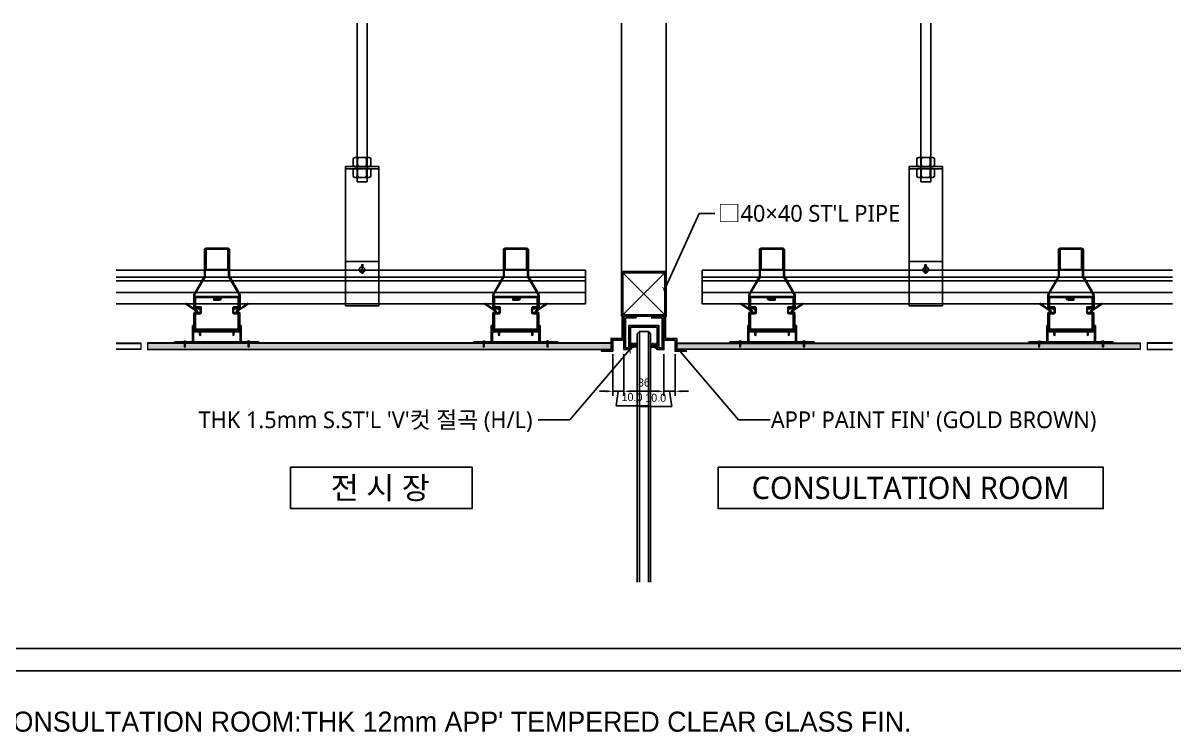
# Model space of a CAD drawing. Header units: millimetres. Extents: x 7297 to 60227, y -7497 to 19324.
# Drawn here: x 55422 to 56455, y -5317 to -4681 of the extents above; entities that cross this region are included whole.
import ezdxf
from ezdxf.enums import TextEntityAlignment as Align

# ---------------------------------------------------------------- set-up
doc = ezdxf.new("R2010")
doc.units = ezdxf.units.MM
doc.layers.add('NS_AL_PANEL', color=32, linetype='Continuous', lineweight=9)
for name, color, linetype in [('NS_COL_CYAN', 4, 'Continuous'), ('NS_COL_L-GREY', 8, 'Continuous'), ('NS_COL_MAGENTA', 6, 'Continuous'), ('NS_COL_WHITE', 7, 'Continuous'), ('NS_DIM', 1, 'Continuous'), ('NS_RIVET_SCREW', 1, 'Continuous'), ('NS_TEXT', 2, 'Continuous'), ('NS_TEXT_TITLE', 141, 'Continuous')]:
    doc.layers.add(name, color=color, linetype=linetype)
doc.styles.add('DH-TEXT', font='')
doc.styles.add('Expo M', font='Expo M.ttf')
doc.styles.add('MAIN FONT', font='')
doc.styles.add('TEXT', font='malgun.ttf', dxfattribs={"height": 1})
doc.styles.get('DH-TEXT').set_extended_font_data('Modern H Medium')
doc.styles.get('MAIN FONT').set_extended_font_data('HY울릉도L')
doc.dimstyles.new('IZM-GDSI(leader)-10(tick)', dxfattribs={"dimscale": 10, "dimtxt": 1, "dimasz": 0.5, "dimexe": 1, "dimexo": 2, "dimgap": 0.7, "dimtad": 1, "dimdec": 0, "dimrnd": 0.05, "dimdsep": 46, "dimlunit": 6, "dimtxsty": 'MAIN FONT', "dimblk": 'ARCHTICK', "dimcen": 2.5, "dimdle": 1, "dimclrd": 256, "dimclre": 256, "dimclrt": 7, "dimadec": 0, "dimazin": 0, "dimtfac": 1, "dimtdec": 0, "dimtix": 1, "dimtmove": 2, "dimatfit": 3, "dimldrblk": 'ARCHTICK', "dimfxl": 1, "dimlwd": -1, "dimlwe": -1, "dimarcsym": 0})
doc.dimstyles.new('N-SPACE', dxfattribs={"dimscale": 4, "dimtxt": 1.8, "dimasz": 1.5, "dimexe": 1, "dimexo": 1, "dimgap": 1, "dimtad": 1, "dimtoh": 1, "dimdec": 1, "dimzin": 1, "dimdsep": 46, "dimtxsty": 'Expo M', "dimcen": 2, "dimclrd": 1, "dimclre": 1, "dimclrt": 2, "dimadec": 1, "dimazin": 0, "dimtfac": 1, "dimtdec": 1, "dimtix": 1, "dimtmove": 1, "dimatfit": 3, "dimfxl": 1, "dimtolj": 1, "dimtzin": 1, "dimarcsym": 0})
pattern_1 = [(7e-15, (28450.8276, 1820.20796), (0.39154067, 0.783081339), [0, -0.783081339])]

# ---------------------------------------------------------------- blocks, each defined once
blk = doc.blocks.new('_ArchTick')
at = {"linetype": 'ByBlock', "const_width": 0.15}
blk.add_lwpolyline([(-0.5, -0.5), (0.5, 0.5)], dxfattribs=at)
blk = doc.blocks.new('*D592')
at = {"layer": 'NS_DIM', "color": 1, "lineweight": -2, "transparency": 16777216}
for p, q in [((55961.5, -4977.9), (55961.5, -5015.2)), ((55997.5, -4977.9), (55997.5, -5015.2)), ((55991.5, -5011.2), (55967.5, -5011.2))]:
    blk.add_line(p, q, dxfattribs=at)
at = {"layer": 'NS_DIM', "color": 1, "transparency": 16777216}
for points in [[(55967.5, -5010.2), (55967.5, -5012.2), (55961.5, -5011.2)], [(55991.5, -5010.2), (55991.5, -5012.2), (55997.5, -5011.2)]]:
    blk.add_solid(points, dxfattribs=at)
at = {"layer": 'NS_DIM', "color": 2, "transparency": 16777216, "insert": (55979.5, -5003.4), "char_height": 7.2, "attachment_point": 5, "style": 'Expo M'}
blk.add_mtext('\\A1;36', dxfattribs=at)
blk = doc.blocks.new('*D591')
at = {"layer": 'NS_DIM', "color": 1, "lineweight": -2, "transparency": 16777216}
for p, q in [((55951.5, -4977.9), (55951.5, -5015.2)), ((55961.5, -4977.9), (55961.5, -5015.2)), ((55945.5, -5011.2), (55939.5, -5011.2)), ((55961.5, -5011.2), (55951.5, -5011.2)), ((55961.5, -5011.2), (55951.5, -5011.2)), ((55956.5, -5011.2), (55954.5, -5024.3)), ((55967.5, -5011.2), (55973.5, -5011.2)), ((55954.5, -5024.3), (55983.2, -5024.3))]:
    blk.add_line(p, q, dxfattribs=at)
at = {"layer": 'NS_DIM', "color": 1, "transparency": 16777216}
for points in [[(55945.5, -5010.2), (55945.5, -5012.2), (55951.5, -5011.2)], [(55967.5, -5010.2), (55967.5, -5012.2), (55961.5, -5011.2)]]:
    blk.add_solid(points, dxfattribs=at)
at = {"layer": 'NS_DIM', "color": 2, "transparency": 16777216, "insert": (55968.8, -5016.5), "char_height": 7.2, "attachment_point": 5, "style": 'Expo M'}
blk.add_mtext('\\A1;10.0', dxfattribs=at)
blk = doc.blocks.new('*D590')
at = {"layer": 'NS_DIM', "color": 1, "lineweight": -2, "transparency": 16777216}
for p, q in [((55997.5, -4977.9), (55997.5, -5015.2)), ((56007.5, -4977.9), (56007.5, -5015.2)), ((55991.5, -5011.2), (55985.5, -5011.2)), ((56007.5, -5011.2), (55997.5, -5011.2)), ((56007.5, -5011.2), (55997.5, -5011.2)), ((56002.5, -5011.2), (56004.5, -5024.9)), ((56013.5, -5011.2), (56019.5, -5011.2)), ((56004.5, -5024.9), (55975.8, -5024.9))]:
    blk.add_line(p, q, dxfattribs=at)
at = {"layer": 'NS_DIM', "color": 1, "transparency": 16777216}
for points in [[(55991.5, -5010.2), (55991.5, -5012.2), (55997.5, -5011.2)], [(56013.5, -5010.2), (56013.5, -5012.2), (56007.5, -5011.2)]]:
    blk.add_solid(points, dxfattribs=at)
at = {"layer": 'NS_DIM', "color": 2, "transparency": 16777216, "insert": (55990.1, -5017.1), "char_height": 7.2, "attachment_point": 5, "style": 'Expo M'}
blk.add_mtext('\\A1;10.0', dxfattribs=at)
blk = doc.blocks.new('A$C2A495401')
at = {"ltscale": 3}
for p, q in [((0, 0), (50, 50)), ((0, 50), (50, 0))]:
    blk.add_line(p, q, dxfattribs=at)
blk.add_lwpolyline([(0, 0), (50, 0), (50, 50), (0, 50)], close=True, dxfattribs=at)
blk.add_lwpolyline([(3.5, 1.5), (46.5, 1.5, 0.414214), (48.5, 3.5), (48.5, 46.5, 0.414214), (46.5, 48.5), (3.5, 48.5, 0.414214), (1.5, 46.5), (1.5, 3.5, 0.414214)], format="xyb", close=True, dxfattribs=at)
blk = doc.blocks.new('A$C31C05DB4')
at = {"ltscale": 3}
for p, q in [((0.8, 4.4, 12570.8), (0.3, 4.4, 12570.8)), ((0.3, 3.6, 12570.8), (0.8, 3.6, 12570.8)), ((0.8, 3.6, 12570.8), (0.8, 4.4, 12570.8)), ((1.7, 7.7, 12570.8), (1.7, 0.3, 12570.8)), ((2, 8, 12570.8), (2.3, 8, 12570.8)), ((2.3, 0, 12570.8), (2, 0, 12570.8)), ((2.6, 0.3, 12570.8), (2.6, 7.7, 12570.8)), ((5, 5.3, 12570.8), (2.6, 5.3, 12570.8)), ((3.9, 2.6, 12570.8), (2.6, 2.7, 12570.8)), ((3.9, 2.6, 12570.8), (4.1, 1.7, 12570.8)), ((5, 5.3, 12570.8), (4.1, 1.7, 12570.8)), ((4.1, 1.7, 12570.8), (5.2, 2.6, 12570.8)), ((5, 5.3, 12570.8), (6.2, 6.2, 12570.8)), ((6.2, 6.2, 12570.8), (5.2, 2.6, 12570.8)), ((5.2, 2.6, 12570.8), (7, 2.6, 12570.8)), ((5.2, 2.6, 12570.8), (7, 2.6, 12570.8)), ((5.9, 5.3, 12570.8), (7.7, 5.3, 12570.8)), ((6.2, 6.2, 12570.8), (6.3, 5.3, 12570.8)), ((6.6, 2.6, 12570.8), (6.7, 1.7, 12570.8)), ((7.7, 5.3, 12570.8), (6.7, 1.7, 12570.8)), ((6.7, 1.7, 12570.8), (7.9, 2.6, 12570.8)), ((7.7, 5.3, 12570.8), (8.8, 6.2, 12570.8)), ((8.8, 6.2, 12570.8), (7.9, 2.6, 12570.8)), ((7.9, 2.6, 12570.8), (9.6, 2.7, 12570.8)), ((7.9, 2.6, 12570.8), (9.6, 2.7, 12570.8)), ((8.6, 5.3, 12570.8), (10.3, 5.3, 12570.8)), ((8.8, 6.2, 12570.8), (8.9, 5.3, 12570.8)), ((9.3, 2.7, 12570.8), (9.4, 1.7, 12570.8)), ((10.3, 5.3, 12570.8), (9.4, 1.7, 12570.8)), ((9.4, 1.7, 12570.8), (10.5, 2.7, 12570.8)), ((10.3, 5.3, 12570.8), (11.5, 6.2, 12570.8)), ((11.5, 6.2, 12570.8), (10.5, 2.7, 12570.8)), ((10.5, 2.7, 12570.8), (12.3, 2.7, 12570.8)), ((10.5, 2.7, 12570.8), (12.3, 2.7, 12570.8)), ((11.2, 5.3, 12570.8), (13, 5.3, 12570.8)), ((11.5, 6.2, 12570.8), (11.6, 5.3, 12570.8)), ((11.9, 2.7, 12570.8), (12.1, 1.7, 12570.8)), ((13, 5.3, 12570.8), (12.1, 1.7, 12570.8)), ((12.1, 1.7, 12570.8), (13.2, 2.7, 12570.8)), ((13, 5.3, 12570.8), (14.2, 6.2, 12570.8)), ((14.2, 6.2, 12570.8), (13.2, 2.7, 12570.8)), ((13.2, 2.7, 12570.8), (15.9, 2.7, 12570.8)), ((13.2, 2.7, 12570.8), (17.5, 2.7, 12570.8)), ((13.9, 5.3, 12570.8), (16.3, 5.3, 12570.8)), ((14.2, 6.2, 12570.8), (14.6, 5.3, 12570.8)), ((20.3, 4, 12570.8), (16.3, 5.3, 12570.8)), ((18.3, 4, 12570.8), (16.3, 5.3, 12570.8)), ((20.3, 4, 12570.8), (17.5, 2.7, 12570.8)), ((18.3, 4, 12570.8), (17.5, 2.7, 12570.8)), ((20.3, 4, 12570.8), (18.3, 4, 12570.8))]:
    blk.add_line(p, q, dxfattribs=at)
for centre, radius, start, end in [((3.5, 4, 12570.8), 3.61, 120.4113, 167.6249), ((0.3, 4.7, 12570.8), 0.267, 167.6249, 269.9011), ((0.3, 3.3, 12570.8), 0.267, 89.9011, 192.1773), ((3.5, 4, 12570.8), 3.61, 192.1773, 239.3909), ((2, 7.7, 12570.8), 0.267, 89.9011, 179.9011), ((2, 0.3, 12570.8), 0.267, 179.9011, 269.9011), ((2.3, 7.7, 12570.8), 0.267, 359.9011, 89.9011), ((2.3, 0.3, 12570.8), 0.267, 269.9011, 359.9011)]:
    blk.add_arc(centre, radius, start, end, dxfattribs=at)

msp = doc.modelspace()

# ---------------------------------------------------------------- hatches: boundary and pattern name
at = {"layer": 'NS_AL_PANEL', "ltscale": 10}
for points in [[(55949.98, -4968.35), (55949.98, -4973.35), (55533.79, -4973.35), (55533.79, -4968.35)], [(56008.98, -4968.35), (56008.98, -4973.35), (56425.18, -4973.35), (56425.18, -4968.35)]]:
    msp.add_hatch(color=256, dxfattribs=at).paths.add_polyline_path(points)
at = {"layer": 'NS_COL_L-GREY'}
h = msp.add_hatch(dxfattribs=at)
h.set_pattern_fill('DOTS', color=256, scale=12.529301)
h.set_pattern_definition(pattern_1)
edge = h.paths.add_edge_path()
edge.add_line((55967.48, -4968.29), (55973.48, -4968.29))
edge.add_line((55973.48, -4968.29), (55973.48, -4972.1))
edge.add_arc((55971.26, -4975.62), 4.17, 417.70198, 514.90567)
edge.add_line((55967.48, -4973.85), (55967.48, -4968.29))
h = msp.add_hatch(dxfattribs=at)
h.set_pattern_fill('DOTS', color=256, scale=12.529301)
h.set_pattern_definition(pattern_1)
edge = h.paths.add_edge_path()
edge.add_line((55991.48, -4968.29), (55985.48, -4968.29))
edge.add_line((55985.48, -4968.29), (55985.48, -4972.1))
edge.add_arc((55987.6, -4976), 4.44, 388.91774, 478.47457, ccw=False)
edge.add_line((55991.48, -4973.85), (55991.48, -4968.29))

# ---------------------------------------------------------------- linework, layer by layer
at = {"layer": 'NS_AL_PANEL'}
for points in [[(55505.56, -4967.85), (55527.79, -4967.85), (55527.79, -4973.85)], [(55505.56, -4968.35), (55527.79, -4968.35)], [(55533.79, -4973.85), (55949.98, -4973.85), (55949.98, -4967.85), (55533.79, -4967.85), (55533.79, -4973.85)], [(55533.79, -4973.35), (55949.98, -4973.35), (55949.98, -4968.35), (55533.79, -4968.35)], [(56425.18, -4973.85), (56008.98, -4973.85), (56008.98, -4967.85), (56425.18, -4967.85), (56425.18, -4973.85)], [(56425.18, -4973.35), (56008.98, -4973.35), (56008.98, -4968.35), (56425.18, -4968.35)], [(56454.21, -4967.85), (56431.18, -4967.85), (56431.18, -4973.85)], [(56454.21, -4968.35), (56431.18, -4968.35)], [(55527.79, -4973.35), (55505.56, -4973.35)], [(55527.79, -4973.85), (55505.56, -4973.85)], [(56431.18, -4973.35), (56454.21, -4973.35)], [(56431.18, -4973.85), (56454.21, -4973.85)]]:
    msp.add_lwpolyline(points, dxfattribs=at)
at = {"layer": 'NS_COL_CYAN'}
for points in [[(55959.98, -4943.85), (55959.98, -4963.85), (55949.98, -4963.85), (55949.98, -4973.85), (55941.48, -4973.85), (55941.48, -4975.35), (55951.48, -4975.35), (55951.48, -4965.35), (55961.48, -4965.35), (55961.48, -4943.85), (55959.98, -4943.85)], [(55972.48, -4945.35), (55972.48, -4943.85), (55961.48, -4943.85), (55961.48, -4973.85), (55967.48, -4973.85), (55967.48, -4953.85), (55991.48, -4953.85), (55991.48, -4973.85), (55997.48, -4973.85), (55997.48, -4943.85), (55986.48, -4943.85), (55986.48, -4945.35), (55995.98, -4945.35), (55995.98, -4972.35), (55992.98, -4972.35), (55992.98, -4952.35), (55965.98, -4952.35), (55965.98, -4972.35), (55962.98, -4972.35), (55962.98, -4945.35), (55972.48, -4945.35)], [(55998.98, -4943.85), (55998.98, -4963.85), (56008.98, -4963.85), (56008.98, -4973.85), (56017.48, -4973.85), (56017.48, -4975.35), (56007.48, -4975.35), (56007.48, -4965.35), (55997.48, -4965.35), (55997.48, -4943.85), (55998.98, -4943.85)]]:
    msp.add_lwpolyline(points, dxfattribs=at)
at = {"layer": 'NS_COL_L-GREY'}
for p, q in [((55721.95, -4823.33, -104611.69), (55721.95, -4680.83, -76272.92)), ((55730.95, -4823.33, -104611.69), (55730.95, -4680.83, -76272.92)), ((56228.02, -4823.33, -104611.69), (56228.02, -4680.83, -76272.93)), ((56237.02, -4823.33, -104611.69), (56237.02, -4680.83, -76272.93)), ((55718.45, -4803.06), (55718.45, -4807.93)), ((55720.95, -4801.56), (55719.95, -4801.56)), ((55731.95, -4801.56), (55720.95, -4801.56)), ((55722.45, -4803.06), (55722.45, -4807.93)), ((55722.45, -4803.06), (55722.45, -4807.93)), ((55730.45, -4803.06), (55730.45, -4807.93)), ((55730.45, -4803.06), (55730.45, -4807.93)), ((55732.95, -4801.56), (55731.95, -4801.56)), ((55734.45, -4802.78), (55734.45, -4802.98)), ((55734.45, -4803.06), (55734.45, -4807.93)), ((56224.52, -4802.78), (56224.52, -4802.98)), ((56224.52, -4803.06), (56224.52, -4807.93)), ((56226.02, -4801.56), (56227.02, -4801.56)), ((56227.02, -4801.56), (56238.02, -4801.56)), ((56228.52, -4803.06), (56228.52, -4807.93)), ((56228.52, -4803.06), (56228.52, -4807.93)), ((56236.52, -4803.06), (56236.52, -4807.93)), ((56236.52, -4803.06), (56236.52, -4807.93)), ((56238.02, -4801.56), (56239.02, -4801.56)), ((56240.52, -4803.06), (56240.52, -4807.93)), ((55711.45, -4934.65), (55711.45, -4809.65)), ((55711.45, -4809.65), (55741.45, -4809.65)), ((55741.45, -4811.65), (55711.45, -4811.65)), ((55718.45, -4812.93), (55718.45, -4817.8)), ((55720.66, -4809.43), (55719.95, -4809.43)), ((55720.95, -4811.43), (55719.95, -4811.43)), ((55720.95, -4809.43), (55720.66, -4809.43)), ((55731.95, -4809.43), (55720.95, -4809.43)), ((55731.95, -4811.43), (55720.95, -4811.43)), ((55722.45, -4812.93), (55722.45, -4817.8)), ((55722.45, -4812.93), (55722.45, -4817.8)), ((55730.45, -4812.93), (55730.45, -4817.8)), ((55730.45, -4812.93), (55730.45, -4817.8)), ((55731.95, -4809.43), (55732.95, -4809.43)), ((55732.95, -4811.43), (55731.95, -4811.43)), ((55734.45, -4812.65), (55734.45, -4812.85)), ((55734.45, -4812.93), (55734.45, -4817.8)), ((55741.45, -4934.65), (55741.45, -4809.65)), ((56247.52, -4809.65), (56217.52, -4809.65)), ((56217.52, -4934.65), (56217.52, -4809.65)), ((56217.52, -4811.65), (56247.52, -4811.65)), ((56224.52, -4812.65), (56224.52, -4812.85)), ((56224.52, -4812.93), (56224.52, -4817.8)), ((56227.02, -4809.43), (56226.02, -4809.43)), ((56226.02, -4811.43), (56227.02, -4811.43)), ((56227.02, -4809.43), (56238.02, -4809.43)), ((56227.02, -4811.43), (56238.02, -4811.43)), ((56228.52, -4812.93), (56228.52, -4817.8)), ((56228.52, -4812.93), (56228.52, -4817.8)), ((56236.52, -4812.93), (56236.52, -4817.8)), ((56236.52, -4812.93), (56236.52, -4817.8)), ((56238.02, -4809.43), (56238.31, -4809.43)), ((56238.02, -4811.43), (56239.02, -4811.43)), ((56238.31, -4809.43), (56239.02, -4809.43)), ((56240.52, -4812.93), (56240.52, -4817.8)), ((56247.52, -4934.65), (56247.52, -4809.65)), ((55720.66, -4819.3), (55719.95, -4819.3)), ((55720.95, -4819.3), (55720.66, -4819.3)), ((55731.95, -4819.3), (55720.95, -4819.3)), ((55721.95, -4823.33), (55730.95, -4823.33)), ((55731.95, -4819.3), (55732.95, -4819.3)), ((56227.02, -4819.3), (56226.02, -4819.3)), ((56227.02, -4819.3), (56238.02, -4819.3)), ((56237.02, -4823.33), (56228.02, -4823.33)), ((56238.02, -4819.3), (56238.31, -4819.3)), ((56238.31, -4819.3), (56239.02, -4819.3)), ((55711.45, -4894.65), (55741.45, -4894.65)), ((56247.52, -4894.65), (56217.52, -4894.65)), ((55724, -4902.65), (55726.14, -4902.65)), ((55727.14, -4902.65), (55728.9, -4902.65)), ((56231.83, -4902.65), (56230.07, -4902.65)), ((56234.97, -4902.65), (56232.83, -4902.65)), ((55711.45, -4932.65), (55741.45, -4932.65)), ((55741.45, -4934.65), (55711.45, -4934.65)), ((56247.52, -4932.65), (56217.52, -4932.65)), ((56217.52, -4934.65), (56247.52, -4934.65)), ((55975.48, -4957.66, 0), (55975.48, -5182.38, 0)), ((55983.48, -4957.66, 0), (55983.48, -5182.38, 0))]:
    msp.add_line(p, q, dxfattribs=at)
for points in [[(55727.14, -4900.65), (55727.14, -4897.65), (55726.14, -4897.65), (55726.14, -4900.65, 1)], [(56231.83, -4900.65), (56231.83, -4897.65), (56232.83, -4897.65), (56232.83, -4900.65, -1)], [(55727.14, -4902.15, 1), (55726.14, -4902.15), (55726.14, -4905.15), (55727.14, -4905.15)], [(56231.83, -4902.15, -1), (56232.83, -4902.15), (56232.83, -4905.15), (56231.83, -4905.15)]]:
    msp.add_lwpolyline(points, format="xyb", close=True, dxfattribs=at)
msp.add_lwpolyline([(55973.48, -5182.38), (55973.48, -4959.66), (55975.48, -4957.66), (55983.48, -4957.66), (55985.48, -4959.66), (55985.48, -5182.38)], dxfattribs=at)
for centre, radius, start, end in [((55719.95, -4803.06), 1.5, 90, 180), ((55720.95, -4803.06), 1.5, 360, 90), ((55723.95, -4803.06), 1.5, 90, 180), ((55728.95, -4803.06), 1.5, 0, 90), ((55731.95, -4803.06), 1.5, 90, 180), ((55732.95, -4803.06), 1.5, 0, 90), ((56226.02, -4803.06), 1.5, 90, 180), ((56227.02, -4803.06), 1.5, 0, 90), ((56230.02, -4803.06), 1.5, 90, 180), ((56235.02, -4803.06), 1.5, 0, 90), ((56238.02, -4803.06), 1.5, 90, 180), ((56239.02, -4803.06), 1.5, 0, 90), ((55719.95, -4807.93), 1.5, 180, 270), ((55719.95, -4812.93), 1.5, 90, 180), ((55720.95, -4807.93), 1.5, 270, 0), ((55720.95, -4812.93), 1.5, 360, 90), ((55723.95, -4807.93), 1.5, 180, 270), ((55723.95, -4807.93), 1.5, 180, 270), ((55723.95, -4812.93), 1.5, 90, 180), ((55728.95, -4807.93), 1.5, 270, 0), ((55728.95, -4812.93), 1.5, 0, 90), ((55731.95, -4807.93), 1.5, 180, 270), ((55731.95, -4812.93), 1.5, 90, 180), ((55732.95, -4807.93), 1.5, 270, 0), ((55732.95, -4812.93), 1.5, 0, 90), ((56226.02, -4807.93), 1.5, 180, 270), ((56226.02, -4812.93), 1.5, 90, 180), ((56227.02, -4807.93), 1.5, 270, 0), ((56227.02, -4812.93), 1.5, 0, 90), ((56230.02, -4807.93), 1.5, 180, 270), ((56230.02, -4812.93), 1.5, 90, 180), ((56235.02, -4807.93), 1.5, 270, 0), ((56235.02, -4807.93), 1.5, 270, 0), ((56235.02, -4812.93), 1.5, 0, 90), ((56238.02, -4807.93), 1.5, 180, 270), ((56238.02, -4812.93), 1.5, 90, 180), ((56239.02, -4807.93), 1.5, 270, 0), ((56239.02, -4812.93), 1.5, 0, 90), ((55719.95, -4817.8), 1.5, 180, 270), ((55720.95, -4817.8), 1.5, 270, 0), ((55723.95, -4817.8), 1.5, 180, 270), ((55723.95, -4817.8), 1.5, 180, 270), ((55728.95, -4817.8), 1.5, 270, 0), ((55731.95, -4817.8), 1.5, 180, 270), ((55732.95, -4817.8), 1.5, 270, 0), ((56226.02, -4817.8), 1.5, 180, 270), ((56227.02, -4817.8), 1.5, 270, 0), ((56230.02, -4817.8), 1.5, 180, 270), ((56235.02, -4817.8), 1.5, 270, 0), ((56235.02, -4817.8), 1.5, 270, 0), ((56238.02, -4817.8), 1.5, 180, 270), ((56239.02, -4817.8), 1.5, 270, 0), ((55726.45, -4902.15), 2.5, 97.12505, 262.87495), ((55726.45, -4902.15), 2.5, 286.01951, 73.98049), ((56232.52, -4902.15), 2.5, 106.01951, 253.98049), ((56232.52, -4902.15), 2.5, 277.12505, 82.87495), ((55971.26, -4975.62), 4.17, 57.68887, 154.92783), ((55971.26, -4975.62), 4.17, 57.68854, 154.92977), ((55987.6, -4976), 4.44, 28.89706, 118.48465)]:
    msp.add_arc(centre, radius, start, end, dxfattribs=at)
at = {"layer": 'NS_COL_MAGENTA', "elevation": 0}
for points in [[(55580.36, -4937.14), (55575.59, -4937.14, -0.4142136), (55575.34, -4936.89), (55575.34, -4925.79, -0.0806116), (55575.63, -4923.96), (55584.89, -4907.85), (55584.89, -4884.45)], [(55616.14, -4936.39), (55616.14, -4925.79, 0.0806116), (55615.88, -4924.21), (55606.84, -4908.75, -0.0806116), (55606.59, -4907.17), (55606.59, -4884.45, 0.4142136), (55605.79, -4883.65), (55586.49, -4883.65, 0.4142136), (55585.69, -4884.45), (55585.69, -4907.17, -0.0806116), (55585.43, -4908.75), (55576.39, -4924.21, 0.0806116), (55576.14, -4925.79), (55576.14, -4936.39)], [(55611.91, -4937.14), (55616.69, -4937.14, 0.4142136), (55616.94, -4936.89), (55616.94, -4925.79, 0.0806116), (55616.64, -4923.96), (55607.39, -4907.85), (55607.39, -4884.45)], [(55848.77, -4937.14), (55843.99, -4937.14, -0.4142136), (55843.74, -4936.89), (55843.74, -4925.79, -0.0806116), (55844.04, -4923.96), (55853.29, -4907.85), (55853.29, -4884.45)], [(55884.54, -4936.39), (55884.54, -4925.79, 0.0806116), (55884.29, -4924.21), (55875.25, -4908.75, -0.0806116), (55874.99, -4907.17), (55874.99, -4884.45, 0.4142136), (55874.19, -4883.65), (55854.89, -4883.65, 0.4142136), (55854.09, -4884.45), (55854.09, -4907.17, -0.0806116), (55853.84, -4908.75), (55844.8, -4924.21, 0.0806116), (55844.54, -4925.79), (55844.54, -4936.39)], [(55880.32, -4937.14), (55885.09, -4937.14, 0.4142136), (55885.34, -4936.89), (55885.34, -4925.79, 0.0806116), (55885.05, -4923.96), (55875.79, -4907.85), (55875.79, -4884.45)], [(56078.65, -4937.14), (56073.87, -4937.14, -0.4142136), (56073.62, -4936.89), (56073.62, -4925.79, -0.0806116), (56073.92, -4923.96), (56083.17, -4907.85), (56083.17, -4884.45)], [(56074.42, -4936.39), (56074.42, -4925.79, -0.0806116), (56074.68, -4924.21), (56083.72, -4908.75, 0.0806116), (56083.97, -4907.17), (56083.97, -4884.45, -0.4142136), (56084.77, -4883.65), (56104.07, -4883.65, -0.4142136), (56104.87, -4884.45), (56104.87, -4907.17, 0.0806116), (56105.13, -4908.75), (56114.17, -4924.21, -0.0806116), (56114.42, -4925.79), (56114.42, -4936.39)], [(56110.2, -4937.14), (56114.97, -4937.14, 0.4142136), (56115.22, -4936.89), (56115.22, -4925.79, 0.0806116), (56114.92, -4923.96), (56105.67, -4907.85), (56105.67, -4884.45)], [(56347.05, -4937.14), (56342.28, -4937.14, -0.4142136), (56342.03, -4936.89), (56342.03, -4925.79, -0.0806116), (56342.33, -4923.96), (56351.58, -4907.85), (56351.58, -4884.45)], [(56342.83, -4936.39), (56342.83, -4925.79, -0.0806116), (56343.09, -4924.21), (56352.12, -4908.75, 0.0806116), (56352.38, -4907.17), (56352.38, -4884.45, -0.4142136), (56353.18, -4883.65), (56372.48, -4883.65, -0.4142136), (56373.28, -4884.45), (56373.28, -4907.17, 0.0806116), (56373.54, -4908.75), (56382.57, -4924.21, -0.0806116), (56382.83, -4925.79), (56382.83, -4936.39)], [(56378.61, -4937.14), (56383.38, -4937.14, 0.4142136), (56383.63, -4936.89), (56383.63, -4925.79, 0.0806116), (56383.33, -4923.96), (56374.08, -4907.85), (56374.08, -4884.45)]]:
    msp.add_lwpolyline(points, format="xyb", dxfattribs=at)
for points in [[(55586.49, -4882.85), (55605.78, -4882.85)], [(55854.89, -4882.85), (55874.19, -4882.85)], [(56104.07, -4882.85), (56084.77, -4882.85)], [(56372.48, -4882.85), (56353.18, -4882.85)]]:
    msp.add_lwpolyline(points, dxfattribs=at)
at = {"layer": 'NS_COL_MAGENTA'}
for points in [[(55576.14, -4936.39), (55580.36, -4936.39), (55580.36, -4937.14)], [(55616.14, -4936.39), (55611.91, -4936.39), (55611.91, -4937.14)], [(55844.54, -4936.39), (55848.77, -4936.39), (55848.77, -4937.14)], [(55884.54, -4936.39), (55880.32, -4936.39), (55880.32, -4937.14)], [(56074.42, -4936.39), (56078.65, -4936.39), (56078.65, -4937.14)], [(56114.42, -4936.39), (56110.2, -4936.39), (56110.2, -4937.14)], [(56342.83, -4936.39), (56347.05, -4936.39), (56347.05, -4937.14)], [(56382.83, -4936.39), (56378.61, -4936.39), (56378.61, -4937.14)]]:
    msp.add_lwpolyline(points, dxfattribs=at)
for centre, start, end in [((55586.49, -4884.45, 0), 89.95804, 180.04197), ((55605.82, -4884.45, 37712.53), 359.95804, 90.04196), ((55854.89, -4884.45, 0), 89.95804, 180.04197), ((55874.23, -4884.45, 37712.53), 359.95804, 90.04196), ((56084.74, -4884.45, 37712.53), 89.95804, 180.04196), ((56104.07, -4884.45, 0), 359.95803, 90.04196), ((56353.15, -4884.45, 37712.53), 89.95804, 180.04196), ((56372.48, -4884.45, 0), 359.95803, 90.04196)]:
    msp.add_arc(centre, 1.6, start, end, dxfattribs=at)
at = {"layer": 'NS_COL_WHITE', "ltscale": 3}
for p, q in [((55959.48, -4903.85), (55959.48, -4680.83)), ((55999.48, -4903.85), (55999.48, -4680.83)), ((55574.07, -4952.35, 0), (55574.07, -4966.85, 0)), ((55575.07, -4952.35, 0), (55575.07, -4956.9, 0)), ((55616.87, -4956.9, 0), (55575.07, -4956.9, 0)), ((55616.87, -4957.9, 0), (55575.07, -4957.9, 0)), ((55575.07, -4957.9, 0), (55575.07, -4966.85, 0)), ((55616.87, -4952.35, 0), (55616.87, -4956.9, 0)), ((55616.87, -4957.9, 0), (55616.87, -4966.85, 0)), ((55617.87, -4952.35, 0), (55617.87, -4966.85, 0)), ((55842.48, -4952.35, 0), (55842.48, -4966.85, 0)), ((55843.48, -4952.35, 0), (55843.48, -4956.9, 0)), ((55885.28, -4956.9, 0), (55843.48, -4956.9, 0)), ((55885.28, -4957.9, 0), (55843.48, -4957.9, 0)), ((55843.48, -4957.9, 0), (55843.48, -4966.85, 0)), ((55885.28, -4952.35, 0), (55885.28, -4956.9, 0)), ((55885.28, -4957.9, 0), (55885.28, -4966.85, 0)), ((55886.28, -4952.35, 0), (55886.28, -4966.85, 0)), ((56072.69, -4952.35, 0), (56072.69, -4966.85, 0)), ((56073.69, -4952.35, 0), (56073.69, -4956.9, 0)), ((56073.69, -4956.9, 0), (56115.49, -4956.9, 0)), ((56073.69, -4957.9, 0), (56115.49, -4957.9, 0)), ((56073.69, -4957.9, 0), (56073.69, -4966.85, 0)), ((56115.49, -4952.35, 0), (56115.49, -4956.9, 0)), ((56115.49, -4957.9, 0), (56115.49, -4966.85, 0)), ((56116.49, -4952.35, 0), (56116.49, -4966.85, 0)), ((56341.1, -4952.35, 0), (56341.1, -4966.85, 0)), ((56342.1, -4952.35, 0), (56342.1, -4956.9, 0)), ((56342.1, -4956.9, 0), (56383.9, -4956.9, 0)), ((56342.1, -4957.9, 0), (56383.9, -4957.9, 0)), ((56342.1, -4957.9, 0), (56342.1, -4966.85, 0)), ((56383.9, -4952.35, 0), (56383.9, -4956.9, 0)), ((56383.9, -4957.9, 0), (56383.9, -4966.85, 0)), ((56384.9, -4952.35, 0), (56384.9, -4966.85, 0)), ((55558.07, -4966.85, 0), (55558.07, -4967.85, 0)), ((55562.97, -4966.85, 0), (55558.07, -4966.85, 0)), ((55633.87, -4967.85, 0), (55558.07, -4967.85, 0)), ((55562.97, -4966.85, 0), (55563.07, -4966.95, 0)), ((55563.07, -4966.95, 0), (55563.17, -4966.85, 0)), ((55574.07, -4966.85, 0), (55563.17, -4966.85, 0)), ((55616.87, -4966.85, 0), (55575.07, -4966.85, 0)), ((55617.87, -4966.85, 0), (55628.77, -4966.85, 0)), ((55628.87, -4966.95, 0), (55628.77, -4966.85, 0)), ((55628.97, -4966.85, 0), (55628.87, -4966.95, 0)), ((55628.97, -4966.85, 0), (55633.87, -4966.85, 0)), ((55633.87, -4966.85, 0), (55633.87, -4967.85, 0)), ((55826.48, -4966.85, 0), (55826.48, -4967.85, 0)), ((55831.38, -4966.85, 0), (55826.48, -4966.85, 0)), ((55902.28, -4967.85, 0), (55826.48, -4967.85, 0)), ((55831.38, -4966.85, 0), (55831.48, -4966.95, 0)), ((55831.48, -4966.95, 0), (55831.58, -4966.85, 0)), ((55842.48, -4966.85, 0), (55831.58, -4966.85, 0)), ((55885.28, -4966.85, 0), (55843.48, -4966.85, 0)), ((55886.28, -4966.85, 0), (55897.18, -4966.85, 0)), ((55897.28, -4966.95, 0), (55897.18, -4966.85, 0)), ((55897.38, -4966.85, 0), (55897.28, -4966.95, 0)), ((55897.38, -4966.85, 0), (55902.28, -4966.85, 0)), ((55902.28, -4966.85, 0), (55902.28, -4967.85, 0)), ((56056.69, -4966.85, 0), (56056.69, -4967.85, 0)), ((56061.59, -4966.85, 0), (56056.69, -4966.85, 0)), ((56056.69, -4967.85, 0), (56132.49, -4967.85, 0)), ((56061.59, -4966.85, 0), (56061.69, -4966.95, 0)), ((56061.69, -4966.95, 0), (56061.79, -4966.85, 0)), ((56072.69, -4966.85, 0), (56061.79, -4966.85, 0)), ((56073.69, -4966.85, 0), (56115.49, -4966.85, 0)), ((56116.49, -4966.85, 0), (56127.39, -4966.85, 0)), ((56127.49, -4966.95, 0), (56127.39, -4966.85, 0)), ((56127.59, -4966.85, 0), (56127.49, -4966.95, 0)), ((56127.59, -4966.85, 0), (56132.49, -4966.85, 0)), ((56132.49, -4966.85, 0), (56132.49, -4967.85, 0)), ((56325.1, -4966.85, 0), (56325.1, -4967.85, 0)), ((56330, -4966.85, 0), (56325.1, -4966.85, 0)), ((56325.1, -4967.85, 0), (56400.9, -4967.85, 0)), ((56330, -4966.85, 0), (56330.1, -4966.95, 0)), ((56330.1, -4966.95, 0), (56330.2, -4966.85, 0)), ((56341.1, -4966.85, 0), (56330.2, -4966.85, 0)), ((56342.1, -4966.85, 0), (56383.9, -4966.85, 0)), ((56384.9, -4966.85, 0), (56395.8, -4966.85, 0)), ((56395.9, -4966.95, 0), (56395.8, -4966.85, 0)), ((56396, -4966.85, 0), (56395.9, -4966.95, 0)), ((56396, -4966.85, 0), (56400.9, -4966.85, 0)), ((56400.9, -4966.85, 0), (56400.9, -4967.85, 0))]:
    msp.add_line(p, q, dxfattribs=at)
at = {"layer": 'NS_COL_WHITE'}
for p, q in [((55505.56, -4902.66, -62129.18), (55927.08, -4902.66, -90206.8)), ((55606.62, -4902.65, 37712.53), (55585.72, -4902.65, 37712.53)), ((55875.03, -4902.65, 37712.53), (55854.13, -4902.65, 37712.53)), ((55927.08, -4932.65, -85287.41), (55927.08, -4902.66, -90206.8)), ((56454.21, -4902.66, -62075.85), (56031.89, -4902.66, -90206.8)), ((56031.89, -4932.65, -85287.41), (56031.89, -4902.66, -90206.8)), ((56083.94, -4902.65, 37712.53), (56104.84, -4902.65, 37712.53)), ((56352.35, -4902.65, 37712.53), (56373.25, -4902.65, 37712.53)), ((55505.56, -4908.92, -62255.73), (55927.08, -4908.92, -90333.35)), ((55505.56, -4912.27, -62255.73), (55927.08, -4912.27, -90333.35)), ((56454.21, -4908.92, -62202.41), (56031.89, -4908.92, -90333.35)), ((56454.21, -4912.27, -62202.41), (56031.89, -4912.27, -90333.35)), ((55505.56, -4922.6, -62255.73), (55927.08, -4922.6, -90333.35)), ((56454.21, -4922.6, -62202.41), (56031.89, -4922.6, -90333.35)), ((55505.56, -4932.65, -57209.79), (55927.08, -4932.65, -85287.41)), ((56454.21, -4932.65, -57156.46), (56031.89, -4932.65, -85287.41))]:
    msp.add_line(p, q, dxfattribs=at)
at = {"layer": 'NS_COL_WHITE', "elevation": 0}
for points in [[(55586.49, -4883.65), (55586.49, -4901.85), (55605.79, -4901.85), (55605.79, -4883.65), (55606.59, -4883.65), (55606.59, -4902.65), (55585.69, -4902.65), (55585.69, -4883.65)], [(55854.89, -4883.65), (55854.89, -4901.85), (55874.19, -4901.85), (55874.19, -4883.65), (55874.99, -4883.65), (55874.99, -4902.65), (55854.09, -4902.65), (55854.09, -4883.65)], [(56104.07, -4883.65), (56104.07, -4901.85), (56084.77, -4901.85), (56084.77, -4883.65), (56083.97, -4883.65), (56083.97, -4902.65), (56104.87, -4902.65), (56104.87, -4883.65)], [(56372.48, -4883.65), (56372.48, -4901.85), (56353.18, -4901.85), (56353.18, -4883.65), (56352.38, -4883.65), (56352.38, -4902.65), (56373.28, -4902.65), (56373.28, -4883.65)]]:
    msp.add_lwpolyline(points, close=True, dxfattribs=at)
for points in [[(55598.06, -4956.27), (55615.14, -4956.27, 0.4142136), (55616.14, -4955.27), (55616.14, -4941.31, 0.4142136), (55615.64, -4940.81), (55611.34, -4940.81, -0.4142136), (55611.14, -4940.61), (55611.14, -4936.47, -0.4142136), (55611.34, -4936.27), (55615.14, -4936.27, 0.4142136), (55616.14, -4935.27), (55616.14, -4927.27, 0.4142136), (55615.14, -4926.27), (55598.14, -4926.27), (55577.14, -4926.27, 0.4142136), (55576.14, -4927.27), (55576.14, -4935.27, 0.4142136), (55577.14, -4936.27), (55580.94, -4936.27, -0.4134392), (55581.14, -4936.47, -0.0006605), (55581.14, -4936.47), (55581.14, -4940.61, -0.4142136), (55580.94, -4940.81), (55576.64, -4940.81, 0.4142136), (55576.14, -4941.31), (55576.14, -4955.27, 0.4142136), (55577.14, -4956.27), (55595.97, -4956.27)], [(55595.97, -4955.47), (55577.14, -4955.47, -0.4142136), (55576.94, -4955.27), (55576.94, -4941.86, -0.4142136), (55577.19, -4941.61), (55580.94, -4941.61, 0.4142136), (55581.94, -4940.61), (55581.94, -4935.97, 0.4142136), (55581.44, -4935.47), (55577.14, -4935.47, -0.4142136), (55576.94, -4935.27), (55576.94, -4928.07, -0.4142136), (55577.94, -4927.07), (55598.14, -4927.07, -1), (55598.14, -4927.87), (55594.14, -4927.87), (55594.14, -4928.67), (55598.14, -4928.67, 1), (55598.14, -4926.27)], [(55595.97, -4955.47), (55615.14, -4955.47, 0.4142136), (55615.34, -4955.27), (55615.34, -4941.86, 0.4142136), (55615.09, -4941.61), (55611.34, -4941.61, -0.4142136), (55610.34, -4940.61), (55610.34, -4936.47, -0.4142136), (55611.34, -4935.47), (55615.14, -4935.47, 0.4142136), (55615.34, -4935.27), (55615.34, -4928.07, 0.4142136), (55614.34, -4927.07), (55600.1, -4927.07, -0.4744979), (55598.14, -4929.47), (55593.34, -4929.47), (55593.34, -4927.07)], [(55866.47, -4956.27), (55883.54, -4956.27, 0.4142136), (55884.54, -4955.27), (55884.54, -4941.31, 0.4142136), (55884.04, -4940.81), (55879.74, -4940.81, -0.4142136), (55879.54, -4940.61), (55879.54, -4936.47, -0.4142136), (55879.74, -4936.27), (55883.54, -4936.27, 0.4142136), (55884.54, -4935.27), (55884.54, -4927.27, 0.4142136), (55883.54, -4926.27), (55866.54, -4926.27), (55845.54, -4926.27, 0.4142136), (55844.54, -4927.27), (55844.54, -4935.27, 0.4142136), (55845.54, -4936.27), (55849.34, -4936.27, -0.4134392), (55849.54, -4936.47, -0.0006605), (55849.54, -4936.47), (55849.54, -4940.61, -0.4142136), (55849.34, -4940.81), (55845.04, -4940.81, 0.4142136), (55844.54, -4941.31), (55844.54, -4955.27, 0.4142136), (55845.54, -4956.27), (55864.38, -4956.27)], [(55864.38, -4955.47), (55845.54, -4955.47, -0.4142136), (55845.34, -4955.27), (55845.34, -4941.86, -0.4142136), (55845.59, -4941.61), (55849.34, -4941.61, 0.4142136), (55850.34, -4940.61), (55850.34, -4935.97, 0.4142136), (55849.84, -4935.47), (55845.54, -4935.47, -0.4142136), (55845.34, -4935.27), (55845.34, -4928.07, -0.4142136), (55846.34, -4927.07), (55866.54, -4927.07, -1), (55866.54, -4927.87), (55862.54, -4927.87), (55862.54, -4928.67), (55866.54, -4928.67, 1), (55866.54, -4926.27)], [(55864.38, -4955.47), (55883.54, -4955.47, 0.4142136), (55883.74, -4955.27), (55883.74, -4941.86, 0.4142136), (55883.49, -4941.61), (55879.74, -4941.61, -0.4142136), (55878.74, -4940.61), (55878.74, -4936.47, -0.4142136), (55879.74, -4935.47), (55883.54, -4935.47, 0.4142136), (55883.74, -4935.27), (55883.74, -4928.07, 0.4142136), (55882.74, -4927.07), (55868.5, -4927.07, -0.4744979), (55866.54, -4929.47), (55861.74, -4929.47), (55861.74, -4927.07)], [(56092.5, -4956.27), (56075.42, -4956.27, -0.4142136), (56074.42, -4955.27), (56074.42, -4941.31, -0.4142136), (56074.92, -4940.81), (56079.22, -4940.81, 0.4142136), (56079.42, -4940.61), (56079.42, -4936.47, 0.4142136), (56079.22, -4936.27), (56075.42, -4936.27, -0.4142136), (56074.42, -4935.27), (56074.42, -4927.27, -0.4142136), (56075.42, -4926.27), (56092.42, -4926.27), (56113.42, -4926.27, -0.4142136), (56114.42, -4927.27), (56114.42, -4935.27, -0.4142136), (56113.42, -4936.27), (56109.62, -4936.27, 0.4134392), (56109.42, -4936.47, 0.0006605), (56109.42, -4936.47), (56109.42, -4940.61, 0.4142136), (56109.62, -4940.81), (56113.92, -4940.81, -0.4142136), (56114.42, -4941.31), (56114.42, -4955.27, -0.4142136), (56113.42, -4956.27), (56094.59, -4956.27)], [(56094.59, -4955.47), (56075.42, -4955.47, -0.4142136), (56075.22, -4955.27), (56075.22, -4941.86, -0.4142136), (56075.47, -4941.61), (56079.22, -4941.61, 0.4142136), (56080.22, -4940.61), (56080.22, -4936.47, 0.4142136), (56079.22, -4935.47), (56075.42, -4935.47, -0.4142136), (56075.22, -4935.27), (56075.22, -4928.07, -0.4142136), (56076.22, -4927.07), (56090.46, -4927.07, 0.4744979), (56092.42, -4929.47), (56097.22, -4929.47), (56097.22, -4927.07)], [(56094.59, -4955.47), (56113.42, -4955.47, 0.4142136), (56113.62, -4955.27), (56113.62, -4941.86, 0.4142136), (56113.37, -4941.61), (56109.62, -4941.61, -0.4142136), (56108.62, -4940.61), (56108.62, -4935.97, -0.4142136), (56109.12, -4935.47), (56113.42, -4935.47, 0.4142136), (56113.62, -4935.27), (56113.62, -4928.07, 0.4142136), (56112.62, -4927.07), (56092.42, -4927.07, 1), (56092.42, -4927.87), (56096.42, -4927.87), (56096.42, -4928.67), (56092.42, -4928.67, -1), (56092.42, -4926.27)], [(56360.91, -4956.27), (56343.83, -4956.27, -0.4142136), (56342.83, -4955.27), (56342.83, -4941.31, -0.4142136), (56343.33, -4940.81), (56347.63, -4940.81, 0.4142136), (56347.83, -4940.61), (56347.83, -4936.47, 0.4142136), (56347.63, -4936.27), (56343.83, -4936.27, -0.4142136), (56342.83, -4935.27), (56342.83, -4927.27, -0.4142136), (56343.83, -4926.27), (56360.83, -4926.27), (56381.83, -4926.27, -0.4142136), (56382.83, -4927.27), (56382.83, -4935.27, -0.4142136), (56381.83, -4936.27), (56378.03, -4936.27, 0.4134392), (56377.83, -4936.47, 0.0006605), (56377.83, -4936.47), (56377.83, -4940.61, 0.4142136), (56378.03, -4940.81), (56382.33, -4940.81, -0.4142136), (56382.83, -4941.31), (56382.83, -4955.27, -0.4142136), (56381.83, -4956.27), (56363, -4956.27)], [(56363, -4955.47), (56343.83, -4955.47, -0.4142136), (56343.63, -4955.27), (56343.63, -4941.86, -0.4142136), (56343.88, -4941.61), (56347.63, -4941.61, 0.4142136), (56348.63, -4940.61), (56348.63, -4936.47, 0.4142136), (56347.63, -4935.47), (56343.83, -4935.47, -0.4142136), (56343.63, -4935.27), (56343.63, -4928.07, -0.4142136), (56344.63, -4927.07), (56358.87, -4927.07, 0.4744979), (56360.83, -4929.47), (56365.63, -4929.47), (56365.63, -4927.07)], [(56363, -4955.47), (56381.83, -4955.47, 0.4142136), (56382.03, -4955.27), (56382.03, -4941.86, 0.4142136), (56381.78, -4941.61), (56378.03, -4941.61, -0.4142136), (56377.03, -4940.61), (56377.03, -4935.97, -0.4142136), (56377.53, -4935.47), (56381.83, -4935.47, 0.4142136), (56382.03, -4935.27), (56382.03, -4928.07, 0.4142136), (56381.03, -4927.07), (56360.83, -4927.07, 1), (56360.83, -4927.87), (56364.83, -4927.87), (56364.83, -4928.67), (56360.83, -4928.67, -1), (56360.83, -4926.27)], [(55567.87, -4932.72), (55578.19, -4939.76, -0.6533946), (55578, -4940.18), (55576.64, -4940.18, 0.4142136), (55575.51, -4941.31), (55575.51, -4955.27, 0.4142136), (55577.14, -4956.9), (55595.97, -4956.9)], [(55568.22, -4932.21), (55578.58, -4939.28, -0.6919816), (55578, -4940.81), (55576.64, -4940.81, 0.4142136), (55576.14, -4941.31), (55576.14, -4955.27, 0.4142136), (55577.14, -4956.27), (55595.97, -4956.27)], [(55624.05, -4932.21), (55613.69, -4939.28, 0.6919816), (55614.27, -4940.81), (55615.64, -4940.81, -0.4142136), (55616.14, -4941.31), (55616.14, -4955.27, -0.4142136), (55615.14, -4956.27), (55595.97, -4956.27)], [(55624.4, -4932.72), (55614.08, -4939.76, 0.6533946), (55614.27, -4940.18), (55615.64, -4940.18, -0.4142136), (55616.76, -4941.31), (55616.76, -4955.27, -0.4142136), (55615.14, -4956.9), (55595.97, -4956.9)], [(55836.28, -4932.72), (55846.6, -4939.76, -0.6533946), (55846.41, -4940.18), (55845.04, -4940.18, 0.4142136), (55843.92, -4941.31), (55843.92, -4955.27, 0.4142136), (55845.54, -4956.9), (55864.38, -4956.9)], [(55836.63, -4932.21), (55846.99, -4939.28, -0.6919816), (55846.41, -4940.81), (55845.04, -4940.81, 0.4142136), (55844.54, -4941.31), (55844.54, -4955.27, 0.4142136), (55845.54, -4956.27), (55864.38, -4956.27)], [(55892.46, -4932.21), (55882.1, -4939.28, 0.6919816), (55882.68, -4940.81), (55884.04, -4940.81, -0.4142136), (55884.54, -4941.31), (55884.54, -4955.27, -0.4142136), (55883.54, -4956.27), (55864.38, -4956.27)], [(55892.81, -4932.72), (55882.49, -4939.76, 0.6533946), (55882.68, -4940.18), (55884.04, -4940.18, -0.4142136), (55885.17, -4941.31), (55885.17, -4955.27, -0.4142136), (55883.54, -4956.9), (55864.38, -4956.9)], [(56066.15, -4932.72), (56076.47, -4939.76, -0.6533946), (56076.29, -4940.18), (56074.92, -4940.18, 0.4142136), (56073.8, -4941.31), (56073.8, -4955.27, 0.4142136), (56075.42, -4956.9), (56094.59, -4956.9)], [(56066.51, -4932.21), (56076.87, -4939.28, -0.6919816), (56076.29, -4940.81), (56074.92, -4940.81, 0.4142136), (56074.42, -4941.31), (56074.42, -4955.27, 0.4142136), (56075.42, -4956.27), (56094.59, -4956.27)], [(56122.34, -4932.21), (56111.98, -4939.28, 0.6919816), (56112.55, -4940.81), (56113.92, -4940.81, -0.4142136), (56114.42, -4941.31), (56114.42, -4955.27, -0.4142136), (56113.42, -4956.27), (56094.59, -4956.27)], [(56122.69, -4932.72), (56112.37, -4939.76, 0.6533946), (56112.55, -4940.18), (56113.92, -4940.18, -0.4142136), (56115.05, -4941.31), (56115.05, -4955.27, -0.4142136), (56113.42, -4956.9), (56094.59, -4956.9)], [(56334.56, -4932.72), (56344.88, -4939.76, -0.6533946), (56344.7, -4940.18), (56343.33, -4940.18, 0.4142136), (56342.21, -4941.31), (56342.21, -4955.27, 0.4142136), (56343.83, -4956.9), (56363, -4956.9)], [(56334.91, -4932.21), (56345.28, -4939.28, -0.6919816), (56344.7, -4940.81), (56343.33, -4940.81, 0.4142136), (56342.83, -4941.31), (56342.83, -4955.27, 0.4142136), (56343.83, -4956.27), (56363, -4956.27)], [(56390.75, -4932.21), (56380.39, -4939.28, 0.6919816), (56380.96, -4940.81), (56382.33, -4940.81, -0.4142136), (56382.83, -4941.31), (56382.83, -4955.27, -0.4142136), (56381.83, -4956.27), (56363, -4956.27)], [(56391.1, -4932.72), (56380.78, -4939.76, 0.6533946), (56380.96, -4940.18), (56382.33, -4940.18, -0.4142136), (56383.46, -4941.31), (56383.46, -4955.27, -0.4142136), (56381.83, -4956.9), (56363, -4956.9)]]:
    msp.add_lwpolyline(points, format="xyb", dxfattribs=at)
for points in [[(55567.87, -4932.72), (55568.22, -4932.21)], [(55624.05, -4932.21), (55624.4, -4932.72)], [(55836.28, -4932.72), (55836.63, -4932.21)], [(55892.46, -4932.21), (55892.81, -4932.72)], [(56066.51, -4932.21), (56066.15, -4932.72)], [(56122.69, -4932.72), (56122.34, -4932.21)], [(56334.91, -4932.21), (56334.56, -4932.72)], [(56391.1, -4932.72), (56390.75, -4932.21)]]:
    msp.add_lwpolyline(points, dxfattribs=at)
at = {"layer": 'NS_COL_WHITE', "ltscale": 3, "elevation": 0}
for points in [[(55574.07, -4952.35), (55575.07, -4952.35)], [(55617.87, -4952.35), (55616.87, -4952.35)], [(55842.48, -4952.35), (55843.48, -4952.35)], [(55886.28, -4952.35), (55885.28, -4952.35)], [(56072.69, -4952.35), (56073.69, -4952.35)], [(56116.49, -4952.35), (56115.49, -4952.35)], [(56341.1, -4952.35), (56342.1, -4952.35)], [(56384.9, -4952.35), (56383.9, -4952.35)]]:
    msp.add_lwpolyline(points, dxfattribs=at)
at = {"layer": 'NS_DIM'}
for p, q in [((56482.51, -5242.03), (53182.51, -5242.03)), ((56482.51, -5262.03), (53032.51, -5262.03))]:
    msp.add_line(p, q, dxfattribs=at)
at = {"layer": 'NS_TEXT'}
for points in [[(55662.2, -5079.33), (55825.16, -5079.33), (55825.16, -5116.43), (55662.2, -5116.43)], [(56046.1, -5079.33), (56391.84, -5079.33), (56391.84, -5116.43), (56046.1, -5116.43)]]:
    msp.add_lwpolyline(points, close=True, dxfattribs=at)

# ---------------------------------------------------------------- block references
at = {"layer": 'NS_COL_WHITE', "ltscale": 3, "xscale": 0.8, "yscale": 0.8, "zscale": 0.8}
msp.add_blockref('A$C2A495401', (55959.48, -4943.85), dxfattribs=at)
at = {"layer": 'NS_RIVET_SCREW', "ltscale": 10, "extrusion": (0, 0, -1)}
for p, xscale, yscale, zscale, rotation in [((-55582.14, -4955.51, 3681.45), 0.2928560674359347, 0.2928560674359347, -0.2928560674359347, 270), ((-55850.55, -4955.51, 3681.45), 0.2928560674359347, 0.2928560674359347, -0.2928560674359347, 270), ((-56108.42, -4955.51, 3681.45), -0.2928560674359347, 0.2928560674359347, -0.2928560674359347, 90), ((-56376.83, -4955.51, 3681.45), -0.2928560674359347, 0.2928560674359347, -0.2928560674359347, 90), ((-55625.75, -4966.09, 3681.45), 0.2928560674359342, 0.2928560674359342, -0.2928560674359342, 270), ((-55894.16, -4966.09, 3681.45), 0.2928560674359342, 0.2928560674359342, -0.2928560674359342, 270), ((-56064.8, -4966.09, 3681.45), -0.2928560674359342, 0.2928560674359342, -0.2928560674359342, 90), ((-56333.21, -4966.09, 3681.45), -0.2928560674359342, 0.2928560674359342, -0.2928560674359342, 90)]:
    msp.add_blockref('A$C31C05DB4', p, dxfattribs=dict(at, xscale=xscale, yscale=yscale, zscale=zscale, rotation=rotation))
at = {"layer": 'NS_RIVET_SCREW', "ltscale": 10}
for p, xscale, yscale, zscale, rotation in [((55609.8, -4955.51, -3681.45), 0.2928560674359347, 0.2928560674359347, 0.2928560674359347, 270), ((55878.2, -4955.51, -3681.45), 0.2928560674359347, 0.2928560674359347, 0.2928560674359347, 270), ((56080.76, -4955.51, -3681.45), -0.2928560674359347, 0.2928560674359347, 0.2928560674359347, 90), ((56349.17, -4955.51, -3681.45), -0.2928560674359347, 0.2928560674359347, 0.2928560674359347, 90), ((55566.18, -4966.09, -3681.45), 0.2928560674359342, 0.2928560674359342, 0.2928560674359342, 270), ((55834.59, -4966.09, -3681.45), 0.2928560674359342, 0.2928560674359342, 0.2928560674359342, 270), ((56124.38, -4966.09, -3681.45), -0.2928560674359342, 0.2928560674359342, 0.2928560674359342, 90), ((56392.78, -4966.09, -3681.45), -0.2928560674359342, 0.2928560674359342, 0.2928560674359342, 90)]:
    msp.add_blockref('A$C31C05DB4', p, dxfattribs=dict(at, xscale=xscale, yscale=yscale, zscale=zscale, rotation=rotation))

# ---------------------------------------------------------------- texts
at = {"layer": 'NS_TEXT', "insert": (55395.27, -5298.64), "char_height": 18, "width": 950, "attachment_point": 1, "style": 'DH-TEXT'}
msp.add_mtext("CONSULTATION ROOM:THK 12mm APP' TEMPERED CLEAR GLASS FIN.", dxfattribs=at)
at = {"layer": 'NS_TEXT_TITLE', "style": 'TEXT'}
for s, p in [("□40×40 ST'L PIPE  ", (56045.74, -4851.56)), ("APP' PAINT FIN' (GOLD BROWN)", (56093.42, -5036.76))]:
    msp.add_text(s, height=15, dxfattribs=at).set_placement(p, align=Align.MIDDLE_LEFT)
msp.add_text("THK 1.5mm S.ST'L 'V'컷 절곡 (H/L) ", height=15, dxfattribs=at).set_placement((55884.6, -5036.8), align=Align.MIDDLE_RIGHT)
for s, p in [('전 시 장', (55742.76, -5097.88)), ('CONSULTATION ROOM', (56218.97, -5097.88))]:
    msp.add_text(s, height=20, dxfattribs=at).set_placement(p, align=Align.MIDDLE_CENTER)

# ---------------------------------------------------------------- dimensions: what is measured, and where the dimension line sits
at = {"layer": 'NS_DIM'}
for base, p1, p2, picture, middle in [((55951.48, -5011.17), (55961.48, -4973.85), (55951.48, -4973.85), '*D591', (55958.48, -5024.27)), ((55997.48, -5011.17), (56007.48, -4973.85), (55997.48, -4973.85), '*D590', (56000.48, -5024.91))]:
    dim = msp.add_linear_dim(base=base, p1=p1, p2=p2, dimstyle='N-SPACE', dxfattribs=at)
    dim.commit()
    dim.dimension.update_dxf_attribs({"geometry": picture, "text_midpoint": middle, "dimtype": 128})
dim = msp.add_linear_dim(base=(55961.48, -5011.17), p1=(55997.48, -4973.85), p2=(55961.48, -4973.85), text='36', dimstyle='N-SPACE', dxfattribs=at)
dim.commit()
dim.dimension.update_dxf_attribs({"geometry": '*D592', "text_midpoint": (55979.48, -5003.39)})

# ---------------------------------------------------------------- leaders
for points in [[(55997.62, -4920.85), (56028.99, -4851.6), (56043.24, -4851.6)], [(55966.98, -4973.85), (55913.09, -5036.8, 52659.95), (55884.6, -5036.8, 52659.95)], [(56010.48, -4973.85), (56064.37, -5036.8, 52659.95), (56092.86, -5036.8, 52659.95)]]:
    msp.add_leader(points, dimstyle='IZM-GDSI(leader)-10(tick)', dxfattribs=at)

doc.saveas('drawing.dxf')
